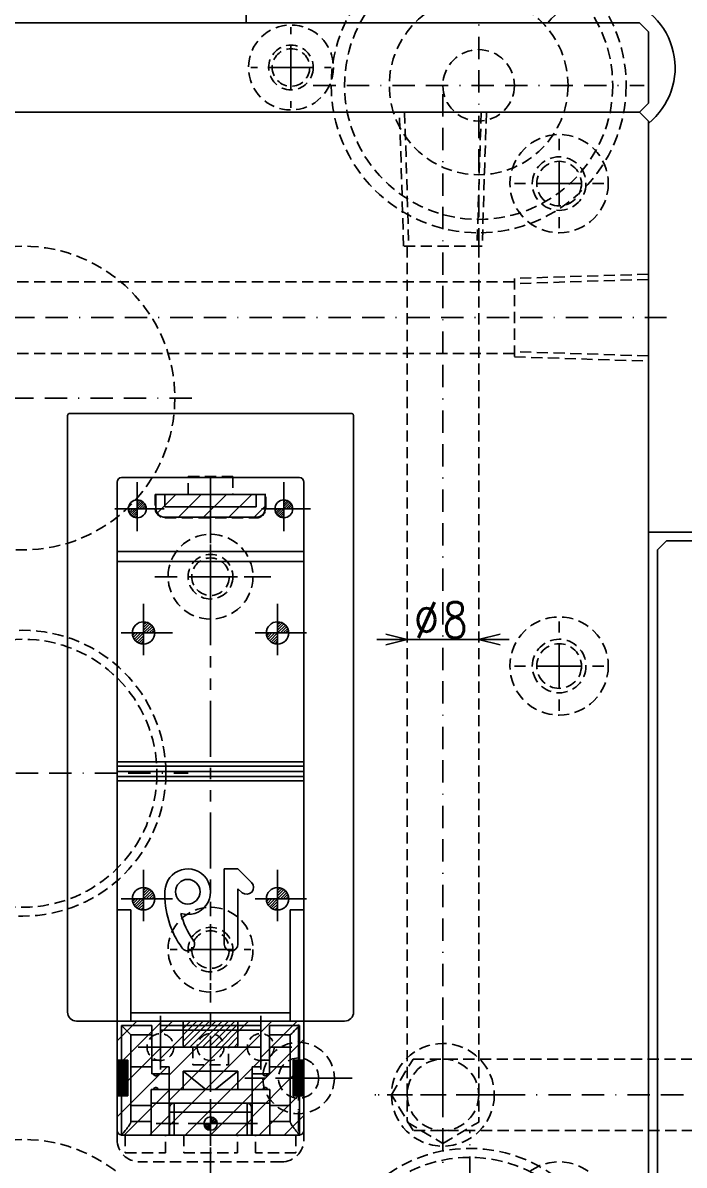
# Model space of a CAD drawing. Extents: x -430 to 437, y -440 to 538.
# Drawn here: x -197.4 to -123.5, y -176.5 to -48.6 of the extents above; entities that cross this region are included whole.
import ezdxf

# ---------------------------------------------------------------- set-up
doc = ezdxf.new("R2010")
doc.units = 0
for name, pattern in [('BORDER', [8.75, 2.5, -1.25, 2.5, -1.25, 0, -1.25]), ('HIDDEN', [1.875, 1.25, -0.625]), ('PHANTOM', [12.5, 6.25, -1.25, 1.25, -1.25, 1.25, -1.25])]:
    doc.linetypes.add(name, pattern=pattern)
for name, color, linetype in [('1', 7, 'CONTINUOUS'), ('100', 7, 'CONTINUOUS'), ('11', 7, 'CONTINUOUS'), ('2', 7, 'CONTINUOUS'), ('200', 7, 'CONTINUOUS')]:
    doc.layers.add(name, color=color, linetype=linetype)
doc.styles.add('EXCESS_STANDARD', font='txt', dxfattribs={"height": 0.2, "bigfont": 'BIGFONT'})
doc.dimstyles.new('ISO-25', dxfattribs={"dimtxt": 4, "dimasz": 2.4, "dimexe": 0.18, "dimexo": 0.3, "dimgap": 0.2, "dimtad": 1, "dimtih": 1, "dimtoh": 1, "dimzin": 12, "dimcen": 0.09, "dimazin": 3, "dimtfac": 0.5, "dimtofl": 0, "dimtmove": 0, "dimatfit": 3})

# ---------------------------------------------------------------- blocks, each defined once
blk = doc.blocks.new('*D47')
at = {"layer": '1', "color": 50, "linetype": 'CONTINUOUS'}
for p, q in [((-154.45, -117.64), (-157.85, -117.64)), ((-154.45, -117.64), (-156.85, -117.04)), ((-156.85, -118.24), (-154.45, -117.64)), ((-154.45, -117.64), (-146.45, -117.64)), ((-144.05, -117.04), (-146.45, -117.64)), ((-146.45, -117.64), (-144.05, -118.24)), ((-146.45, -117.64), (-143.05, -117.64))]:
    blk.add_line(p, q, dxfattribs=at)
at = {"layer": '1', "color": 7, "linetype": 'CONTINUOUS', "style": 'EXCESS_STANDARD', "width": 0.8}
for s, p in [('%%c', (-153.65, -117.44)), ('8', (-150.45, -117.44))]:
    blk.add_text(s, height=4, dxfattribs=at).set_placement(p)

msp = doc.modelspace()

# ---------------------------------------------------------------- linework, layer by layer
at = {"layer": '1', "color": 7, "linetype": 'CONTINUOUS'}
for p, q in [((-172.447, -17.7942), (-172.447, -48.6018)), ((-266.447, -48.6018), (-128.447, -48.6018)), ((-128.447, -48.6018), (-127.447, -49.6018)), ((-127.447, -49.6018), (-127.447, -57.6018)), ((-128.447, -58.6018), (-266.447, -58.6018)), ((-266.447, -58.6018), (-128.447, -58.6018)), ((-127.447, -57.6018), (-128.447, -58.6018)), ((-128.447, -58.6018), (-127.447, -59.6018)), ((-127.447, -59.6018), (-127.447, -189.6018)), ((-127.447, -59.8509), (-127.447, -190.6018)), ((-186.392, -99.5088), (-166.502, -99.5088)), ((-186.902, -107.7659), (-186.902, -100.0188)), ((-165.992, -100.0188), (-165.992, -107.7659)), ((-170.327, -101.3958), (-182.567, -101.3958)), ((-182.567, -101.3958), (-182.567, -102.9258)), ((-181.547, -101.3958), (-181.547, -102.7728)), ((-171.347, -102.7728), (-171.347, -101.3958)), ((-170.327, -102.9258), (-170.327, -101.3958)), ((-181.547, -102.7728), (-171.347, -102.7728)), ((-181.547, -103.9458), (-171.347, -103.9458)), ((-72.447, -105.6018), (-127.447, -105.6018)), ((-125.447, -106.6018), (-126.447, -107.6018)), ((-74.447, -106.6018), (-125.447, -106.6018)), ((-165.992, -107.7659), (-186.902, -107.7659)), ((-186.902, -107.7659), (-186.902, -108.8935)), ((-165.992, -108.8935), (-165.992, -107.7659)), ((-126.447, -107.6018), (-126.447, -273.6018)), ((-165.992, -108.8935), (-186.902, -108.8935)), ((-186.902, -108.8935), (-186.902, -131.341)), ((-165.992, -131.3412), (-165.992, -108.8935)), ((-186.902, -131.8246), (-186.902, -131.3412)), ((-186.902, -131.3412), (-165.992, -131.3412)), ((-165.992, -131.8246), (-165.992, -131.3412)), ((-165.992, -131.8246), (-186.902, -131.8246)), ((-186.902, -131.8246), (-186.902, -132.4038)), ((-186.902, -132.9831), (-186.902, -132.4038)), ((-186.902, -132.4038), (-165.992, -132.4038)), ((-165.992, -132.9831), (-186.902, -132.9831)), ((-186.902, -132.9831), (-186.902, -133.4665)), ((-165.992, -132.4038), (-165.992, -131.8246)), ((-165.992, -132.9831), (-165.992, -132.4038)), ((-165.992, -133.4665), (-165.992, -132.9831)), ((-186.902, -133.4665), (-165.992, -133.4665)), ((-186.902, -147.9078), (-186.902, -133.467)), ((-165.992, -147.9078), (-165.992, -133.4667)), ((-185.372, -147.9078), (-186.902, -147.9078)), ((-186.902, -147.9078), (-186.902, -172.5918)), ((-185.372, -160.3518), (-185.372, -147.9078)), ((-165.992, -147.9078), (-167.522, -147.9078)), ((-167.522, -147.9078), (-167.522, -160.3518)), ((-165.992, -172.5918), (-165.992, -147.9078)), ((-167.522, -159.4359), (-185.372, -159.4359)), ((-186.392, -173.1018), (-186.392, -160.8618)), ((-186.392, -160.8618), (-183.026, -160.8618)), ((-167.522, -160.3518), (-185.372, -160.3518)), ((-183.026, -160.8618), (-183.026, -164.7378)), ((-182.057, -164.7378), (-182.057, -160.8618)), ((-182.057, -160.8618), (-170.837, -160.8618)), ((-170.837, -160.8618), (-170.837, -164.7378)), ((-169.868, -164.7378), (-169.868, -160.8618)), ((-169.868, -160.8618), (-166.502, -160.8618)), ((-166.502, -160.8618), (-166.502, -173.1018)), ((-183.026, -161.8818), (-185.372, -161.8818)), ((-185.372, -161.8818), (-185.372, -171.6593)), ((-170.837, -161.3718), (-182.057, -161.3718)), ((-167.522, -161.8818), (-169.868, -161.8818)), ((-167.522, -171.6593), (-167.522, -161.8818)), ((-182.057, -163.2588), (-170.837, -163.2588)), ((-183.026, -164.7378), (-182.057, -164.7378)), ((-183.026, -164.7378), (-183.026, -166.2678)), ((-182.057, -165.4518), (-182.057, -164.7378)), ((-170.837, -164.7378), (-169.868, -164.7378)), ((-170.837, -165.4518), (-170.837, -164.7378)), ((-169.868, -164.7378), (-169.868, -166.2678)), ((-183.026, -165.4518), (-185.372, -165.4518)), ((-181.088, -165.4518), (-182.057, -165.4518)), ((-181.088, -166.2678), (-181.088, -165.4518)), ((-176.9576, -168.0018), (-179.507, -165.9618)), ((-179.507, -165.9618), (-179.507, -168.0018)), ((-179.507, -165.9618), (-173.387, -165.9618)), ((-175.9365, -168.0018), (-173.387, -165.9618)), ((-173.387, -165.9618), (-173.387, -168.0018)), ((-171.806, -166.2678), (-171.806, -165.4518)), ((-171.806, -165.4518), (-170.837, -165.4518)), ((-167.522, -165.4518), (-169.868, -165.4518)), ((-183.026, -166.2678), (-181.088, -166.2678)), ((-181.088, -168.0018), (-181.088, -166.2678)), ((-169.868, -166.2678), (-171.806, -166.2678)), ((-171.806, -166.2678), (-171.806, -168.0018)), ((-169.817, -168.0018), (-183.077, -168.0018)), ((-183.077, -169.5318), (-183.077, -168.0018)), ((-169.817, -169.5318), (-169.817, -168.0018)), ((-185.372, -169.7809), (-183.077, -169.7809)), ((-183.077, -173.1018), (-183.077, -169.5318)), ((-183.077, -169.5318), (-180.527, -169.5318)), ((-181.037, -170.0418), (-181.037, -173.1018)), ((-172.367, -169.5318), (-180.527, -169.5318)), ((-180.527, -169.5318), (-180.527, -170.5518)), ((-172.367, -170.5518), (-172.367, -169.5318)), ((-172.367, -169.5318), (-169.817, -169.5318)), ((-171.857, -173.1018), (-171.857, -170.0418)), ((-169.817, -169.5318), (-169.817, -173.1018)), ((-167.522, -169.7809), (-169.817, -169.7809)), ((-180.527, -170.5518), (-181.037, -170.5518)), ((-180.527, -173.1018), (-180.527, -170.5518)), ((-180.527, -170.5518), (-172.367, -170.5518)), ((-172.367, -173.1018), (-172.367, -170.5518)), ((-172.367, -170.5518), (-171.857, -170.5518)), ((-185.372, -171.5718), (-183.077, -171.5718)), ((-169.817, -171.5718), (-167.522, -171.5718)), ((-186.392, -173.1018), (-183.077, -173.1018)), ((-183.077, -173.1018), (-181.037, -173.1018)), ((-181.037, -173.1018), (-180.527, -173.1018)), ((-180.527, -173.1018), (-172.367, -173.1018)), ((-171.857, -173.1018), (-172.367, -173.1018)), ((-169.817, -173.1018), (-171.857, -173.1018)), ((-169.817, -173.1018), (-166.502, -173.1018))]:
    msp.add_line(p, q, dxfattribs=at)
at = {"layer": '1', "color": 141, "linetype": 'BORDER'}
for p, q in [((-146.447, -74.1018), (-146.447, -37.1018)), ((-164.947, -55.6018), (-127.947, -55.6018)), ((-216.447, -90.6018), (-178.447, -90.6018)), ((-184.647, -100.0088), (-184.647, -103.0088)), ((-168.247, -100.0088), (-168.247, -103.0088)), ((-184.647, -103.0088), (-187.647, -103.0088)), ((-181.647, -103.0088), (-184.647, -103.0088)), ((-184.647, -103.0088), (-184.647, -106.0088)), ((-168.247, -103.0088), (-171.247, -103.0088)), ((-165.247, -103.0088), (-168.247, -103.0088)), ((-168.247, -103.0088), (-168.247, -106.0088)), ((-176.447, -103.8518), (-176.447, -110.6018)), ((-176.447, -110.6018), (-183.197, -110.6018)), ((-169.697, -110.6018), (-176.447, -110.6018)), ((-176.447, -110.6018), (-176.447, -117.3518)), ((-183.947, -113.6498), (-183.947, -116.8998)), ((-168.947, -113.6498), (-168.947, -116.8998)), ((-183.947, -116.8998), (-187.197, -116.8998)), ((-180.697, -116.8998), (-183.947, -116.8998)), ((-183.947, -116.8998), (-183.947, -120.1498)), ((-168.947, -116.8998), (-172.197, -116.8998)), ((-165.697, -116.8998), (-168.947, -116.8998)), ((-168.947, -116.8998), (-168.947, -120.1498)), ((-215.947, -132.6018), (-178.947, -132.6018)), ((-183.947, -143.4078), (-183.947, -146.6578)), ((-168.947, -143.4078), (-168.947, -146.6578)), ((-183.947, -146.6578), (-187.197, -146.6578)), ((-180.697, -146.6578), (-183.947, -146.6578)), ((-183.947, -146.6578), (-183.947, -149.9078)), ((-168.947, -146.6578), (-172.197, -146.6578)), ((-165.697, -146.6578), (-168.947, -146.6578)), ((-168.947, -146.6578), (-168.947, -149.9078)), ((-182.057, -159.7588), (-182.057, -163.2588)), ((-170.837, -159.7588), (-170.837, -163.2588)), ((-166.592, -160.7268), (-166.592, -166.7268)), ((-150.447, -160.8518), (-150.447, -168.6018)), ((-182.057, -163.2588), (-185.557, -163.2588)), ((-178.557, -163.2588), (-182.057, -163.2588)), ((-182.057, -163.2588), (-182.057, -166.7588)), ((-170.837, -163.2588), (-174.337, -163.2588)), ((-167.337, -163.2588), (-170.837, -163.2588)), ((-170.837, -163.2588), (-170.837, -166.7588)), ((-166.592, -162.4768), (-166.592, -166.7268)), ((-166.592, -162.7268), (-166.592, -170.7268)), ((-166.592, -166.7268), (-172.592, -166.7268)), ((-166.592, -166.7268), (-170.842, -166.7268)), ((-163.992, -166.7268), (-169.192, -166.7268)), ((-162.342, -166.7268), (-166.592, -166.7268)), ((-166.592, -166.7268), (-166.592, -170.9768)), ((-160.592, -166.7268), (-166.592, -166.7268)), ((-166.592, -166.7268), (-166.592, -172.7268)), ((-150.447, -168.6018), (-158.197, -168.6018)), ((-142.697, -168.6018), (-150.447, -168.6018)), ((-150.447, -168.6018), (-150.447, -176.3518)), ((-176.447, -169.0768), (-176.447, -171.8268)), ((-182.527, -171.8268), (-170.367, -171.8268)), ((-176.447, -171.8268), (-179.197, -171.8268)), ((-173.697, -171.8268), (-176.447, -171.8268)), ((-176.447, -171.8268), (-176.447, -174.5768)), ((-147.447, -190.6018), (-147.447, -172.6018)), ((-176.447, -190.6018), (-176.447, -174.6018))]:
    msp.add_line(p, q, dxfattribs=at)
at = {"layer": '1', "color": 71, "linetype": 'CONTINUOUS'}
for p, q in [((-192.447, -159.3518), (-192.447, -92.5518)), ((-192.247, -92.3518), (-160.647, -92.3518)), ((-160.447, -92.5518), (-160.447, -159.3518)), ((-161.447, -160.3518), (-191.447, -160.3518))]:
    msp.add_line(p, q, dxfattribs=at)
at = {"layer": '1', "color": 91, "linetype": 'HIDDEN'}
for p, q in [((-178.947, -101.3958), (-178.947, -99.3958)), ((-178.947, -99.3958), (-173.947, -99.3958)), ((-173.947, -99.3958), (-173.947, -101.3958))]:
    msp.add_line(p, q, dxfattribs=at)
at = {"layer": '1', "color": 144, "linetype": 'CONTINUOUS'}
for p, q in [((-184.647, -103.0088), (-184.647, -102.0088)), ((-184.4226, -102.0344), (-184.647, -102.2588)), ((-184.2356, -102.0974), (-184.647, -102.5088)), ((-184.0761, -102.1879), (-184.647, -102.7588)), ((-168.247, -103.0088), (-168.247, -102.0088)), ((-168.0226, -102.0344), (-168.247, -102.2588)), ((-167.8356, -102.0974), (-168.247, -102.5088)), ((-167.6761, -102.1879), (-168.247, -102.7588)), ((-184.647, -103.0088), (-185.647, -103.0088)), ((-185.6215, -103.2333), (-185.397, -103.0088)), ((-185.5585, -103.4203), (-185.147, -103.0088)), ((-185.468, -103.5798), (-184.897, -103.0088)), ((-185.3541, -103.7159), (-184.647, -103.0088)), ((-185.218, -103.8298), (-184.647, -103.2588)), ((-185.0585, -103.9203), (-184.647, -103.5088)), ((-183.9399, -102.3017), (-184.647, -103.0088)), ((-184.647, -103.0088), (-183.647, -103.0088)), ((-184.647, -103.0088), (-184.647, -104.0088)), ((-183.8261, -102.4379), (-184.397, -103.0088)), ((-183.7356, -102.5974), (-184.147, -103.0088)), ((-183.6726, -102.7844), (-183.897, -103.0088)), ((-168.247, -103.0088), (-169.247, -103.0088)), ((-169.2215, -103.2333), (-168.997, -103.0088)), ((-169.1585, -103.4203), (-168.747, -103.0088)), ((-169.068, -103.5798), (-168.497, -103.0088)), ((-168.9541, -103.7159), (-168.247, -103.0088)), ((-168.818, -103.8298), (-168.247, -103.2588)), ((-168.6585, -103.9203), (-168.247, -103.5088)), ((-167.5399, -102.3017), (-168.247, -103.0088)), ((-168.247, -103.0088), (-167.247, -103.0088)), ((-168.247, -103.0088), (-168.247, -104.0088)), ((-167.4261, -102.4379), (-167.997, -103.0088)), ((-167.3356, -102.5974), (-167.747, -103.0088)), ((-167.2726, -102.7844), (-167.497, -103.0088)), ((-184.8715, -103.9833), (-184.647, -103.7588)), ((-168.4715, -103.9833), (-168.247, -103.7588))]:
    msp.add_line(p, q, dxfattribs=at)
at = {"layer": '1', "color": 121, "linetype": 'CONTINUOUS'}
for p, q in [((-183.947, -116.8998), (-183.947, -115.6498)), ((-183.6664, -115.6817), (-183.947, -115.9623)), ((-183.4327, -115.7605), (-183.947, -116.2748)), ((-183.2333, -115.8736), (-183.947, -116.5873)), ((-183.0632, -116.016), (-183.947, -116.8998)), ((-182.9208, -116.1861), (-183.6345, -116.8998)), ((-168.947, -116.8998), (-168.947, -115.6498)), ((-168.6664, -115.6817), (-168.947, -115.9623)), ((-168.4327, -115.7605), (-168.947, -116.2748)), ((-168.2333, -115.8736), (-168.947, -116.5873)), ((-168.0632, -116.016), (-168.947, -116.8998)), ((-167.9208, -116.1861), (-168.6345, -116.8998)), ((-183.947, -116.8998), (-185.197, -116.8998)), ((-185.1651, -117.1804), (-184.8845, -116.8998)), ((-185.0863, -117.4141), (-184.572, -116.8998)), ((-184.9732, -117.6135), (-184.2595, -116.8998)), ((-184.8309, -117.7837), (-183.947, -116.8998)), ((-184.6607, -117.926), (-183.947, -117.2123)), ((-184.4613, -118.0391), (-183.947, -117.5248)), ((-183.947, -116.8998), (-182.697, -116.8998)), ((-183.947, -116.8998), (-183.947, -118.1498)), ((-182.8077, -116.3855), (-183.322, -116.8998)), ((-182.7289, -116.6192), (-183.0095, -116.8998)), ((-168.947, -116.8998), (-170.197, -116.8998)), ((-170.1651, -117.1804), (-169.8845, -116.8998)), ((-170.0863, -117.4141), (-169.572, -116.8998)), ((-169.9732, -117.6135), (-169.2595, -116.8998)), ((-169.8309, -117.7837), (-168.947, -116.8998)), ((-169.6607, -117.926), (-168.947, -117.2123)), ((-169.4613, -118.0391), (-168.947, -117.5248)), ((-168.947, -116.8998), (-167.697, -116.8998)), ((-168.947, -116.8998), (-168.947, -118.1498)), ((-167.8077, -116.3855), (-168.322, -116.8998)), ((-167.7289, -116.6192), (-168.0095, -116.8998)), ((-184.2276, -118.1179), (-183.947, -117.8373)), ((-169.2276, -118.1179), (-168.947, -117.8373)), ((-186.902, -133.467), (-186.902, -133.4665)), ((-183.947, -146.6578), (-183.947, -145.4078)), ((-183.6664, -145.4397), (-183.947, -145.7203)), ((-183.4327, -145.5185), (-183.947, -146.0328)), ((-183.2333, -145.6316), (-183.947, -146.3453)), ((-183.0632, -145.7739), (-183.947, -146.6578)), ((-168.947, -146.6578), (-168.947, -145.4078)), ((-168.6664, -145.4397), (-168.947, -145.7203)), ((-168.4327, -145.5185), (-168.947, -146.0328)), ((-168.2333, -145.6316), (-168.947, -146.3453)), ((-168.0632, -145.7739), (-168.947, -146.6578)), ((-183.947, -146.6578), (-185.197, -146.6578)), ((-185.1651, -146.9384), (-184.8845, -146.6578)), ((-185.0863, -147.1721), (-184.572, -146.6578)), ((-184.9732, -147.3715), (-184.2595, -146.6578)), ((-184.8309, -147.5417), (-183.947, -146.6578)), ((-184.6607, -147.684), (-183.947, -146.9703)), ((-183.947, -146.6578), (-182.697, -146.6578)), ((-183.947, -146.6578), (-183.947, -147.9078)), ((-182.9208, -145.9441), (-183.6345, -146.6578)), ((-182.8077, -146.1435), (-183.322, -146.6578)), ((-182.7289, -146.3772), (-183.0095, -146.6578)), ((-168.947, -146.6578), (-170.197, -146.6578)), ((-170.1651, -146.9384), (-169.8845, -146.6578)), ((-170.0863, -147.1721), (-169.572, -146.6578)), ((-169.9732, -147.3715), (-169.2595, -146.6578)), ((-169.8309, -147.5417), (-168.947, -146.6578)), ((-169.6607, -147.684), (-168.947, -146.9703)), ((-168.947, -146.6578), (-167.697, -146.6578)), ((-168.947, -146.6578), (-168.947, -147.9078)), ((-167.9208, -145.9441), (-168.6345, -146.6578)), ((-167.8077, -146.1435), (-168.322, -146.6578)), ((-167.7289, -146.3772), (-168.0095, -146.6578)), ((-184.4613, -147.7971), (-183.947, -147.2828)), ((-184.2276, -147.8759), (-183.947, -147.5953)), ((-169.4613, -147.7971), (-168.947, -147.2828)), ((-169.2276, -147.8759), (-168.947, -147.5953)), ((-186.902, -164.8149), (-185.702, -164.8149)), ((-186.902, -164.9149), (-185.702, -164.9149)), ((-167.192, -164.8149), (-165.992, -164.8149)), ((-167.192, -164.9149), (-165.992, -164.9149)), ((-186.902, -165.0149), (-185.702, -165.0149)), ((-186.902, -165.1149), (-185.702, -165.1149)), ((-186.902, -165.2149), (-185.702, -165.2149)), ((-186.902, -165.3149), (-185.702, -165.3149)), ((-186.902, -165.4149), (-185.702, -165.4149)), ((-186.902, -165.5149), (-185.702, -165.5149)), ((-186.902, -165.6149), (-185.702, -165.6149)), ((-186.902, -165.7149), (-185.702, -165.7149)), ((-186.902, -165.8149), (-185.702, -165.8149)), ((-186.902, -165.9149), (-185.702, -165.9149)), ((-186.902, -166.0149), (-185.702, -166.0149)), ((-186.902, -166.1149), (-185.702, -166.1149)), ((-186.902, -166.2149), (-185.702, -166.2149)), ((-167.192, -165.0149), (-165.992, -165.0149)), ((-167.192, -165.1149), (-165.992, -165.1149)), ((-167.192, -165.2149), (-165.992, -165.2149)), ((-167.192, -165.3149), (-165.992, -165.3149)), ((-167.192, -165.4149), (-165.992, -165.4149)), ((-167.192, -165.5149), (-165.992, -165.5149)), ((-167.192, -165.6149), (-165.992, -165.6149)), ((-167.192, -165.7149), (-165.992, -165.7149)), ((-167.192, -165.8149), (-165.992, -165.8149)), ((-167.192, -165.9149), (-165.992, -165.9149)), ((-167.192, -166.0149), (-165.992, -166.0149)), ((-167.192, -166.1149), (-165.992, -166.1149)), ((-167.192, -166.2149), (-165.992, -166.2149)), ((-186.902, -166.3149), (-185.702, -166.3149)), ((-186.902, -166.4149), (-185.702, -166.4149)), ((-186.902, -166.5149), (-185.702, -166.5149)), ((-186.902, -166.6149), (-185.702, -166.6149)), ((-186.902, -166.7149), (-185.702, -166.7149)), ((-186.902, -166.8149), (-185.702, -166.8149)), ((-186.902, -166.9149), (-185.702, -166.9149)), ((-186.902, -167.0149), (-185.702, -167.0149)), ((-186.902, -167.1149), (-185.702, -167.1149)), ((-186.902, -167.2149), (-185.702, -167.2149)), ((-186.902, -167.3149), (-185.702, -167.3149)), ((-186.902, -167.4149), (-185.702, -167.4149)), ((-186.902, -167.5149), (-185.702, -167.5149)), ((-167.192, -166.3149), (-165.992, -166.3149)), ((-167.192, -166.4149), (-165.992, -166.4149)), ((-167.192, -166.5149), (-165.992, -166.5149)), ((-167.192, -166.6149), (-165.992, -166.6149)), ((-167.192, -166.7149), (-165.992, -166.7149)), ((-167.192, -166.8149), (-165.992, -166.8149)), ((-167.192, -166.9149), (-165.992, -166.9149)), ((-167.192, -167.0149), (-165.992, -167.0149)), ((-167.192, -167.1149), (-165.992, -167.1149)), ((-167.192, -167.2149), (-165.992, -167.2149)), ((-167.192, -167.3149), (-165.992, -167.3149)), ((-167.192, -167.4149), (-165.992, -167.4149)), ((-167.192, -167.5149), (-165.992, -167.5149)), ((-186.902, -167.6149), (-185.702, -167.6149)), ((-186.902, -167.7149), (-185.702, -167.7149)), ((-186.902, -167.8149), (-185.702, -167.8149)), ((-186.902, -167.9149), (-185.702, -167.9149)), ((-186.902, -168.0149), (-185.702, -168.0149)), ((-186.902, -168.1149), (-185.702, -168.1149)), ((-186.902, -168.2149), (-185.702, -168.2149)), ((-186.902, -168.3149), (-185.702, -168.3149)), ((-186.902, -168.4149), (-185.702, -168.4149)), ((-186.902, -168.5149), (-185.702, -168.5149)), ((-186.902, -168.6149), (-185.702, -168.6149)), ((-186.902, -168.7149), (-185.702, -168.7149)), ((-167.192, -167.6149), (-165.992, -167.6149)), ((-167.192, -167.7149), (-165.992, -167.7149)), ((-167.192, -167.8149), (-165.992, -167.8149)), ((-167.192, -167.9149), (-165.992, -167.9149)), ((-167.192, -168.0149), (-165.992, -168.0149)), ((-167.192, -168.1149), (-165.992, -168.1149)), ((-167.192, -168.2149), (-165.992, -168.2149)), ((-167.192, -168.3149), (-165.992, -168.3149)), ((-167.192, -168.4149), (-165.992, -168.4149)), ((-167.192, -168.5149), (-165.992, -168.5149)), ((-167.192, -168.6149), (-165.992, -168.6149)), ((-167.192, -168.7149), (-165.992, -168.7149)), ((-167.522, -171.6593), (-167.522, -171.6593))]:
    msp.add_line(p, q, dxfattribs=at)
at = {"layer": '1', "color": 30, "linetype": 'HIDDEN'}
for p, q in [((-178.447, -163.2588), (-178.447, -165.2588)), ((-174.447, -165.2588), (-174.447, -163.2588)), ((-178.447, -165.2588), (-174.447, -165.2588))]:
    msp.add_line(p, q, dxfattribs=at)
at = {"layer": '1', "color": 231, "linetype": 'CONTINUOUS'}
for p, q in [((-186.902, -168.7268), (-186.902, -164.7268)), ((-186.902, -164.7268), (-185.702, -164.7268)), ((-185.702, -164.7268), (-185.702, -168.7268)), ((-165.992, -164.7268), (-167.192, -164.7268)), ((-167.192, -164.7268), (-167.192, -168.7268)), ((-165.992, -168.7268), (-165.992, -164.7268)), ((-185.702, -168.7268), (-186.902, -168.7268)), ((-167.192, -168.7268), (-165.992, -168.7268))]:
    msp.add_line(p, q, dxfattribs=at)
at = {"layer": '1', "color": 30, "linetype": 'CONTINUOUS'}
for p, q in [((-176.447, -171.8268), (-176.447, -171.0768)), ((-176.2787, -171.096), (-176.447, -171.2643)), ((-176.1385, -171.1433), (-176.447, -171.4518)), ((-176.0188, -171.2111), (-176.447, -171.6393)), ((-175.9167, -171.2965), (-176.447, -171.8268)), ((-176.447, -171.8268), (-177.197, -171.8268)), ((-177.1779, -171.9952), (-177.0095, -171.8268)), ((-177.1306, -172.1354), (-176.822, -171.8268)), ((-177.0628, -172.2551), (-176.6345, -171.8268)), ((-176.9774, -172.3572), (-176.447, -171.8268)), ((-176.8753, -172.4426), (-176.447, -172.0143)), ((-176.7556, -172.5104), (-176.447, -172.2018)), ((-176.6154, -172.5577), (-176.447, -172.3893)), ((-176.447, -171.8268), (-175.697, -171.8268)), ((-176.447, -171.8268), (-176.447, -172.5768)), ((-175.8313, -171.3986), (-176.2595, -171.8268)), ((-175.7635, -171.5183), (-176.072, -171.8268)), ((-175.7162, -171.6585), (-175.8845, -171.8268))]:
    msp.add_line(p, q, dxfattribs=at)
at = {"layer": '1', "color": 7, "linetype": 'HIDDEN'}
for p, q in [((-186.902, -173.6018), (-186.902, -172.5918)), ((-165.992, -172.5918), (-165.992, -173.6018)), ((-179.447, -173.1018), (-179.447, -175.1018)), ((-173.447, -175.1018), (-173.447, -173.1018)), ((-179.447, -175.1018), (-173.447, -175.1018)), ((-168.492, -176.1018), (-184.402, -176.1018))]:
    msp.add_line(p, q, dxfattribs=at)
at = {"layer": '1', "color": 213, "linetype": 'HIDDEN'}
for p, q in [((-185.995, -173.1018), (-185.995, -175.1018)), ((-181.495, -175.1018), (-181.495, -173.1018)), ((-171.399, -175.1018), (-171.399, -173.1018)), ((-166.899, -173.1018), (-166.899, -175.1018)), ((-185.995, -175.1018), (-181.495, -175.1018)), ((-166.899, -175.1018), (-171.399, -175.1018))]:
    msp.add_line(p, q, dxfattribs=at)
at = {"layer": '1', "color": 91, "linetype": 'HIDDEN'}
for radius in [16.5, 15, 10, 4]:
    msp.add_circle((-146.447, -55.6018), radius, dxfattribs=at)
at = {"layer": '1', "color": 141, "linetype": 'HIDDEN'}
msp.add_circle((-167.447, -53.6018), 4.75, dxfattribs=at)
at = {"layer": '1', "color": 2, "linetype": 'HIDDEN'}
for centre in [(-137.447, -66.6018), (-137.447, -120.6018), (-137.447, -181.6018)]:
    msp.add_circle(centre, 5.5, dxfattribs=at)
at = {"layer": '1', "color": 7, "linetype": 'HIDDEN'}
for centre, radius in [((-197.447, -90.6018), 17), ((-197.447, -132.6018), 16), ((-197.447, -132.6018), 15), ((-182.057, -163.2588), 1.5), ((-176.447, -163.2588), 1.5), ((-170.837, -163.2588), 1.5), ((-197.447, -190.6018), 17), ((-147.447, -190.6018), 16), ((-147.447, -190.6018), 15)]:
    msp.add_circle(centre, radius, dxfattribs=at)
at = {"layer": '1', "color": 144, "linetype": 'CONTINUOUS'}
for centre in [(-184.647, -103.0088), (-168.247, -103.0088)]:
    msp.add_circle(centre, 1, dxfattribs=at)
at = {"layer": '1', "color": 121, "linetype": 'HIDDEN'}
for centre, radius in [((-176.447, -110.6018), 4.75), ((-176.447, -152.3518), 4.75), ((-166.592, -166.7268), 4), ((-166.592, -166.7268), 2.25)]:
    msp.add_circle(centre, radius, dxfattribs=at)
at = {"layer": '1', "color": 121, "linetype": 'CONTINUOUS'}
for centre in [(-183.947, -116.8998), (-168.947, -116.8998), (-183.947, -146.6578), (-168.947, -146.6578)]:
    msp.add_circle(centre, 1.25, dxfattribs=at)
at = {"layer": '1', "color": 30, "linetype": 'CONTINUOUS'}
msp.add_circle((-176.447, -171.8268), 0.75, dxfattribs=at)
at = {"layer": '1', "color": 7, "linetype": 'CONTINUOUS'}
for centre, radius, start, end in [((-132.4675, -53.6223), 8, 308.870131, 141.129869), ((-186.392, -100.0188), 0.51, 90, 180), ((-166.502, -100.0188), 0.51, 0, 90), ((-181.547, -102.9258), 1.02, 180, 270), ((-171.347, -102.9258), 1.02, 270, 0), ((-102.1904, -77.4655), 118.511, 224.724702, 224.999948), ((-83.105, -245.0642), 118.5121, 134.724703, 134.999948), ((10.9451, 35.6698), 278.5087, 224.999948, 225.179582), ((30.0278, -358.1972), 278.5061, 134.999948, 135.179583), ((-180.527, -170.0418), 0.51, 90, 180), ((-172.367, -170.0418), 0.51, 0, 90), ((-186.392, -172.5918), 0.51, 180, 270), ((-252.9315, -118.7336), 85.9268, 320.748333, 321.176722), ((-197.5426, -163.3044), 14.8318, 321.176722, 322.207638), ((-193.543, -166.406), 9.7705, 322.207763, 324.625061), ((-187.602, -170.6242), 2.4843, 324.625061, 329.420081), ((-186.6177, -171.2058), 1.3411, 329.419812, 334.514496), ((-185.8258, -171.5833), 0.4638, 334.514496, 343.183094), ((-185.5873, -171.6554), 0.2146, 343.184857, 350.408492), ((-185.6724, -171.641), 0.3009, 350.408492, 356.50953), ((-166.9094, -171.622), 0.6138, 183.4861, 185.164244), ((-167.3688, -171.6635), 0.1525, 185.164244, 188.530238), ((-167.3271, -171.6573), 0.1947, 188.52919, 196.532888), ((-167.0456, -171.5737), 0.4883, 196.532888, 201.584351), ((-166.8548, -171.4982), 0.6935, 201.583945, 208.982407), ((-165.4665, -170.7292), 2.2806, 208.982407, 213.060077), ((-164.2344, -169.9273), 3.7507, 213.060385, 216.311569), ((-157.0426, -164.6421), 12.6756, 216.311569, 218.080012), ((-156.0091, -163.8324), 13.9886, 218.079833, 218.912429), ((-65.063, -90.4156), 130.8698, 218.912429, 219.184606), ((-166.502, -172.5918), 0.51, 270, 0)]:
    msp.add_arc(centre, radius, start, end, dxfattribs=at)
at = {"layer": '1', "color": 71, "linetype": 'CONTINUOUS'}
for centre, radius, start, end in [((-192.247, -92.5518), 0.2, 90, 180), ((-160.647, -92.5518), 0.2, 0, 90), ((-191.447, -159.3518), 1, 180, 270), ((-161.447, -159.3518), 1, 270, 0)]:
    msp.add_arc(centre, radius, start, end, dxfattribs=at)
at = {"layer": '1', "color": 7, "linetype": 'HIDDEN'}
for centre, start, end in [((-184.402, -173.6018), 180, 270), ((-168.492, -173.6018), 270, 0)]:
    msp.add_arc(centre, 2.5, start, end, dxfattribs=at)
at = {"layer": '100', "color": 91, "linetype": 'HIDDEN'}
for p, q in [((-170.2558, -101.3958), (-182.6383, -101.3958)), ((-182.6383, -101.3958), (-182.6383, -102.9258)), ((-170.2558, -102.9258), (-170.2558, -101.3958)), ((-181.547, -104.0171), (-171.347, -104.0171))]:
    msp.add_line(p, q, dxfattribs=at)
at = {"layer": '100', "color": 150, "linetype": 'CONTINUOUS'}
for p, q in [((-182.4586, -103.5257), (-180.3288, -101.3958)), ((-180.1216, -104.0171), (-177.5004, -101.3958)), ((-177.2932, -104.0171), (-174.6719, -101.3958)), ((-174.4647, -104.0171), (-171.8435, -101.3958)), ((-171.6363, -104.0171), (-170.2558, -102.6366)), ((-182.057, -161.7188), (-180.6901, -160.3518)), ((-173.387, -161.5341), (-172.2048, -160.3518)), ((-182.057, -164.5472), (-179.507, -161.9972)), ((-181.088, -172.0635), (-170.837, -161.8125)), ((-181.088, -169.2351), (-175.1118, -163.2588)), ((-181.088, -166.4067), (-177.9402, -163.2588)), ((-171.6479, -165.4518), (-170.837, -164.6409)), ((-179.2979, -173.1018), (-171.806, -165.6099)), ((-176.4695, -173.1018), (-171.806, -168.4384)), ((-173.6411, -173.1018), (-171.806, -171.2668))]:
    msp.add_line(p, q, dxfattribs=at)
at = {"layer": '100', "color": 91, "linetype": 'CONTINUOUS'}
for p, q in [((-186.902, -172.5918), (-186.902, -160.3518)), ((-186.902, -160.3518), (-182.057, -160.3518)), ((-182.057, -160.3518), (-182.057, -165.4518)), ((-165.992, -160.3518), (-170.837, -160.3518)), ((-170.837, -160.3518), (-170.837, -165.4518)), ((-165.992, -172.5918), (-165.992, -160.3518)), ((-182.057, -165.4518), (-181.088, -165.4518)), ((-181.088, -165.4518), (-181.088, -173.1018)), ((-170.837, -165.4518), (-171.806, -165.4518)), ((-171.806, -165.4518), (-171.806, -173.1018)), ((-181.088, -173.1018), (-186.392, -173.1018)), ((-171.806, -173.1018), (-166.502, -173.1018))]:
    msp.add_line(p, q, dxfattribs=at)
at = {"layer": '100', "color": 11, "linetype": 'CONTINUOUS'}
for p, q in [((-186.902, -162.572), (-184.6819, -160.3518)), ((-186.2285, -164.7268), (-182.057, -160.5554)), ((-170.837, -164.4314), (-166.7575, -160.3518)), ((-170.837, -161.603), (-169.5859, -160.3518)), ((-185.702, -167.0288), (-182.057, -163.3838)), ((-171.806, -168.2288), (-165.992, -162.4148)), ((-186.902, -171.0573), (-181.2966, -165.4518)), ((-171.806, -171.0573), (-167.192, -166.4433)), ((-186.1182, -173.1018), (-181.088, -168.0717)), ((-171.0222, -173.1018), (-166.6472, -168.7268)), ((-183.2898, -173.1018), (-181.088, -170.9001)), ((-168.1938, -173.1018), (-165.992, -170.9001))]:
    msp.add_line(p, q, dxfattribs=at)
at = {"layer": '100', "color": 213, "linetype": 'CONTINUOUS'}
for p, q in [((-182.057, -165.4518), (-182.057, -160.3518)), ((-182.057, -160.3518), (-170.837, -160.3518)), ((-170.837, -160.3518), (-170.837, -165.4518)), ((-181.088, -165.4518), (-182.057, -165.4518)), ((-181.088, -173.1018), (-181.088, -165.4518)), ((-170.837, -165.4518), (-171.806, -165.4518)), ((-171.806, -165.4518), (-171.806, -173.1018)), ((-171.806, -173.1018), (-181.088, -173.1018))]:
    msp.add_line(p, q, dxfattribs=at)
at = {"layer": '100', "color": 30, "linetype": 'CONTINUOUS'}
for p, q in [((-173.387, -160.3518), (-179.507, -160.3518)), ((-179.507, -160.3518), (-179.507, -163.0588)), ((-173.387, -163.0588), (-173.387, -160.3518)), ((-179.307, -163.2588), (-173.587, -163.2588))]:
    msp.add_line(p, q, dxfattribs=at)
at = {"layer": '100', "color": 50, "linetype": 'CONTINUOUS'}
for p, q in [((-179.507, -161.1709), (-178.6879, -160.3518)), ((-179.507, -162.5852), (-177.2737, -160.3518)), ((-179.507, -161.878), (-177.9808, -160.3518)), ((-179.507, -161.1709), (-178.6879, -160.3518)), ((-179.507, -160.4638), (-179.395, -160.3518)), ((-179.4308, -163.216), (-176.5666, -160.3518)), ((-178.7665, -163.2588), (-175.8595, -160.3518)), ((-178.7665, -163.2588), (-175.8595, -160.3518)), ((-178.0594, -163.2588), (-175.1524, -160.3518)), ((-177.3523, -163.2588), (-174.4453, -160.3518)), ((-176.6452, -163.2588), (-173.7382, -160.3518)), ((-175.9381, -163.2588), (-173.387, -160.7078)), ((-175.9381, -163.2588), (-173.387, -160.7078)), ((-175.231, -163.2588), (-173.387, -161.4149)), ((-174.5239, -163.2588), (-173.387, -162.122)), ((-173.8168, -163.2588), (-173.387, -162.8291))]:
    msp.add_line(p, q, dxfattribs=at)
at = {"layer": '100', "color": 91, "linetype": 'HIDDEN'}
for centre, start, end in [((-181.547, -102.9258), 180, 270), ((-171.347, -102.9258), 270, 0)]:
    msp.add_arc(centre, 1.0912, start, end, dxfattribs=at)
at = {"layer": '100', "color": 30, "linetype": 'CONTINUOUS'}
for centre, start, end in [((-179.307, -163.0588), 180, 270), ((-173.587, -163.0588), 270, 0)]:
    msp.add_arc(centre, 0.2, start, end, dxfattribs=at)
at = {"layer": '100', "color": 91, "linetype": 'CONTINUOUS'}
for centre, start, end in [((-186.392, -172.5918), 180, 270), ((-166.502, -172.5918), 270, 360)]:
    msp.add_arc(centre, 0.51, start, end, dxfattribs=at)
at = {"layer": '11', "color": 141, "linetype": 'BORDER'}
for p, q in [((-150.447, -56.6018), (-150.447, -168.6534)), ((-269.447, -81.6018), (-125.447, -81.6018)), ((-70.447, -168.6018), (-158.197, -168.6018))]:
    msp.add_line(p, q, dxfattribs=at)
at = {"layer": '11', "color": 141, "linetype": 'HIDDEN'}
for p, q in [((-154.8423, -73.6018), (-155.311, -58.6018)), ((-154.73, -58.6018), (-154.2613, -73.6018)), ((-146.164, -58.6018), (-146.6328, -73.6018)), ((-145.583, -58.6018), (-146.0518, -73.6018)), ((-146.0518, -73.6018), (-154.8423, -73.6018)), ((-154.447, -73.6018), (-154.447, -171.5143)), ((-146.447, -73.6018), (-146.447, -171.6534)), ((-252.447, -77.6018), (-197.447, -77.6018)), ((-142.447, -77.6018), (-197.447, -77.6018)), ((-127.447, -76.7378), (-142.447, -77.2066)), ((-142.447, -77.2066), (-142.447, -85.9971)), ((-127.447, -77.3188), (-142.447, -77.7876)), ((-252.447, -85.6018), (-197.447, -85.6018)), ((-142.447, -85.6018), (-197.447, -85.6018)), ((-127.447, -85.8848), (-142.447, -85.4161)), ((-142.447, -85.9971), (-127.447, -86.4658)), ((-156.197, -168.6018), (-153.7936, -164.6018)), ((-153.7936, -164.6018), (-92.447, -164.6018)), ((-153.7936, -172.6018), (-156.197, -168.6018)), ((-154.447, -171.6534), (-150.447, -174.0568)), ((-92.447, -172.6018), (-153.7936, -172.6018)), ((-150.447, -174.0568), (-146.447, -171.6534))]:
    msp.add_line(p, q, dxfattribs=at)
at = {"layer": '11', "color": 7, "linetype": 'HIDDEN'}
msp.add_circle((-150.447, -168.6018), 5.75, dxfattribs=at)
at = {"layer": '11', "color": 141, "linetype": 'HIDDEN'}
msp.add_circle((-150.447, -168.6018), 4, dxfattribs=at)
at = {"layer": '2', "color": 141, "linetype": 'BORDER'}
for p, q in [((-167.447, -53.6018), (-167.447, -49.1018)), ((-167.447, -53.6018), (-171.947, -53.6018)), ((-167.447, -53.6018), (-162.947, -53.6018)), ((-167.447, -53.6018), (-167.447, -58.1018)), ((-137.447, -66.6018), (-137.447, -61.6018)), ((-137.447, -66.6018), (-142.447, -66.6018)), ((-137.447, -66.6018), (-132.447, -66.6018)), ((-137.447, -66.6018), (-137.447, -71.6018)), ((-176.447, -110.6018), (-176.447, -106.1018)), ((-176.447, -110.6018), (-180.947, -110.6018)), ((-176.447, -110.6018), (-171.947, -110.6018)), ((-176.447, -110.6018), (-176.447, -115.1018)), ((-137.447, -120.6018), (-137.447, -115.6018)), ((-137.447, -120.6018), (-142.447, -120.6018)), ((-137.447, -120.6018), (-132.447, -120.6018)), ((-137.447, -120.6018), (-137.447, -125.6018)), ((-176.447, -152.3518), (-176.447, -147.8518)), ((-176.447, -152.3518), (-180.947, -152.3518)), ((-176.447, -152.3518), (-171.947, -152.3518)), ((-176.447, -152.3518), (-176.447, -156.8518))]:
    msp.add_line(p, q, dxfattribs=at)
at = {"layer": '2', "color": 141, "linetype": 'PHANTOM'}
msp.add_line((-176.447, -99.5088), (-176.447, -175.5901), dxfattribs=at)
at = {"layer": '2', "color": 7, "linetype": 'CONTINUOUS'}
for p, q in [((-182.516, -166.4718), (-182.618, -166.4718)), ((-170.276, -166.4718), (-170.378, -166.4718)), ((-182.618, -167.7978), (-182.516, -167.7978)), ((-170.378, -167.7978), (-170.276, -167.7978))]:
    msp.add_line(p, q, dxfattribs=at)
at = {"layer": '2', "color": 231, "linetype": 'HIDDEN'}
for centre, radius in [((-167.447, -53.6018), 2.5), ((-137.447, -66.6018), 3), ((-176.447, -110.6018), 2.5), ((-137.447, -120.6018), 3), ((-176.447, -152.3518), 2.5)]:
    msp.add_circle(centre, radius, dxfattribs=at)
at = {"layer": '2', "color": 141, "linetype": 'HIDDEN'}
for centre, radius in [((-167.447, -53.6018), 2.1), ((-137.447, -66.6018), 2.5), ((-176.447, -110.6018), 2.1), ((-137.447, -120.6018), 2.5), ((-176.447, -152.3518), 2.1)]:
    msp.add_circle(centre, radius, dxfattribs=at)
at = {"layer": '2', "color": 7, "linetype": 'CONTINUOUS'}
for centre, start, end in [((-182.618, -166.2678), 180, 270), ((-182.516, -166.2678), 270, 0), ((-170.378, -166.2678), 180, 270), ((-170.276, -166.2678), 270, 0), ((-182.618, -168.0018), 90, 180), ((-182.516, -168.0018), 0, 90), ((-170.378, -168.0018), 90, 180), ((-170.276, -168.0018), 0, 90)]:
    msp.add_arc(centre, 0.204, start, end, dxfattribs=at)
at = {"layer": '200', "color": 7, "linetype": 'CONTINUOUS'}
for p, q in [((-173.387, -143.3178), (-174.917, -143.3178)), ((-174.917, -143.3178), (-174.917, -151.7328)), ((-171.857, -144.8478), (-173.387, -143.3178)), ((-173.387, -151.7328), (-173.387, -145.5561)), ((-173.387, -145.5561), (-172.8907, -145.974))]:
    msp.add_line(p, q, dxfattribs=at)
msp.add_circle((-178.997, -145.8678), 1.3788, dxfattribs=at)
for centre, radius, start, end in [((-178.997, -145.8678), 2.55, 252.43803, 177.508092), ((-171.3543, -146.2004), 10.2, 177.508092, 215.899759), ((-172.398, -145.3888), 0.765, 229.903887, 45), ((-171.3543, -146.2004), 8.67, 194.007329, 215.899759), ((-178.997, -151.7328), 0.765, 215.899759, 35.899757), ((-174.152, -151.7328), 0.765, 180, 0)]:
    msp.add_arc(centre, radius, start, end, dxfattribs=at)

# ---------------------------------------------------------------- dimensions: what is measured, and where the dimension line sits
at = {"layer": '1'}
dim = msp.add_linear_dim(base=(-146.447, -117.6361), p1=(-154.447, -117.6361), p2=(-146.447, -117.6361), dimstyle='ISO-25', override={"dimtxt": 2, "dimasz": 2.4, "dimdec": 3, "dimzin": 0, "dimtol": 0, "dimlim": 0, "dimtdec": 3, "dimtzin": 8}, dxfattribs=at)
dim.commit()
dim.dimension.update_dxf_attribs({"geometry": '*D47', "text_midpoint": (-150.447, -115.4361), "dimtype": 128})

doc.saveas('drawing.dxf')
